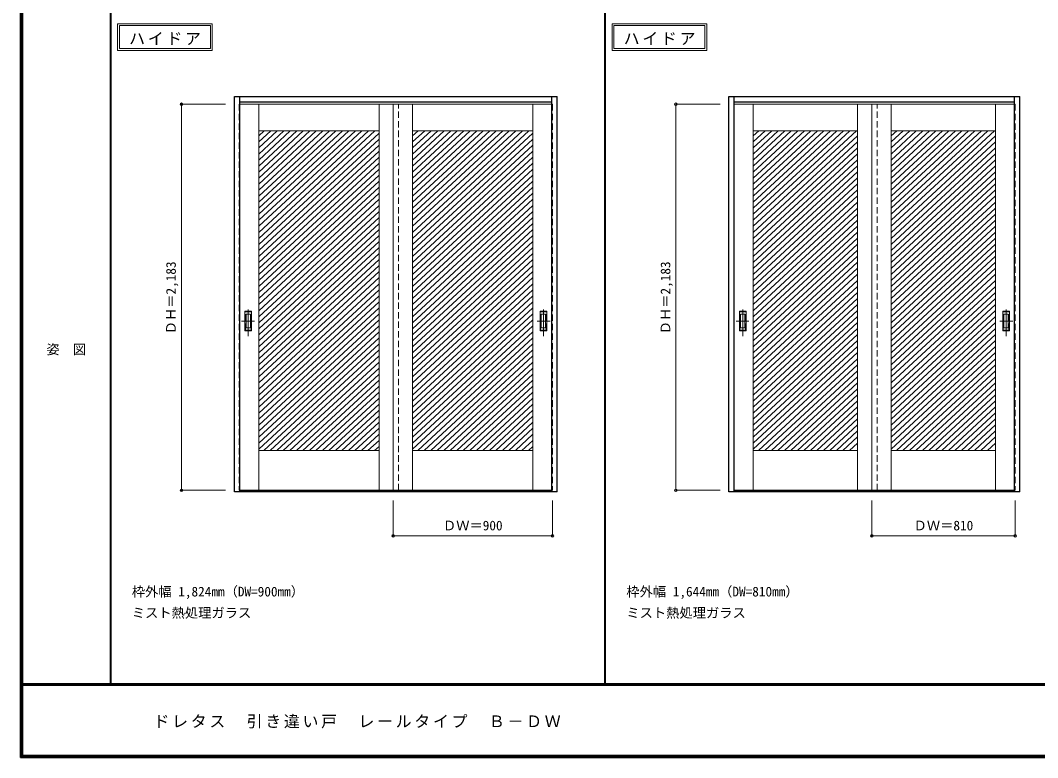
# Model space of a CAD drawing. Units: millimetres, scale not verified. Extents: x -6000 to 5700, y -4307 to 4175.
# Drawn here: x -6000 to -250, y -4205 to -36 of the extents above; entities that cross this region are included whole.
import ezdxf
from ezdxf.enums import TextEntityAlignment as Align

# ---------------------------------------------------------------- set-up
doc = ezdxf.new("R2010")
doc.units = ezdxf.units.MM
doc.header["$LTSCALE"] = 30
doc.header["$PDMODE"] = 32
doc.header["$PDSIZE"] = 15
doc.linetypes.add('CHAIN1', pattern=[8, 5, -1, 1, -1])
doc.linetypes.add('DASHED1', pattern=[1.8, 1.2, -0.6])
for name, color, linetype, lineweight in [('0-2_扉', 7, 'Continuous', 18), ('0-4_枠', 3, 'Continuous', 25), ('0-6_引手', 7, 'Continuous', 18), ('0-A_文字', 7, 'Continuous', 18), ('0-B_寸法', 7, 'Continuous', 9), ('0-C_ハッチ', 4, 'Continuous', 9), ('F-1_枠', 6, 'Continuous', 40), ('F-A_文字', 7, 'Continuous', 18)]:
    doc.layers.add(name, color=color, linetype=linetype, lineweight=lineweight)
doc.styles.add('ＭＳ ゴシック', font='')
doc.styles.get('ＭＳ ゴシック').set_extended_font_data('MS Gothic')

msp = doc.modelspace()

# ---------------------------------------------------------------- linework, layer by layer
at = {"layer": '0-2_扉', "color": 4, "linetype": 'DASHED1', "lineweight": 9}
for p, q in [((-4763, -510.25), (-4763, -2693.25)), ((-4760, -510.25), (-4763, -510.25)), ((-3863, -2693.25), (-3863, -510.25)), ((-2996, -510.25), (-2993, -510.25)), ((-2993, -510.25), (-2993, -2693.25)), ((-1968, -510.25), (-1968, -2693.25)), ((-1965, -510.25), (-1968, -510.25)), ((-1158, -2693.25), (-1158, -510.25)), ((-381, -510.25), (-378, -510.25)), ((-378, -510.25), (-378, -2693.25)), ((-4763, -2693.25), (-4760, -2693.25)), ((-2993, -2693.25), (-2996, -2693.25)), ((-1968, -2693.25), (-1965, -2693.25)), ((-378, -2693.25), (-381, -2693.25))]:
    msp.add_line(p, q, dxfattribs=at)
at = {"layer": '0-2_扉'}
for p, q in [((-3863, -510.25), (-4760, -510.25)), ((-4653, -510.25), (-4653, -2693.25)), ((-3973, -510.25), (-3973, -2693.25)), ((-3893, -510.25), (-3893, -2693.25)), ((-3893, -510.25), (-2996, -510.25)), ((-3783, -510.25), (-3783, -2693.25)), ((-3103, -510.25), (-3103, -2693.25)), ((-1158, -510.25), (-1965, -510.25)), ((-1858, -510.25), (-1858, -2693.25)), ((-1268, -510.25), (-1268, -2693.25)), ((-1188, -510.25), (-1188, -2693.25)), ((-1188, -510.25), (-381, -510.25)), ((-1078, -510.25), (-1078, -2693.25)), ((-488, -510.25), (-488, -2693.25)), ((-4653, -660.25), (-3973, -660.25)), ((-3783, -660.25), (-3103, -660.25)), ((-1858, -660.25), (-1268, -660.25)), ((-1078, -660.25), (-488, -660.25)), ((-4653, -2468.25), (-3973, -2468.25)), ((-3783, -2468.25), (-3103, -2468.25)), ((-1858, -2468.25), (-1268, -2468.25)), ((-1078, -2468.25), (-488, -2468.25)), ((-3863, -2693.25), (-4760, -2693.25)), ((-3893, -2693.25), (-2996, -2693.25)), ((-1158, -2693.25), (-1965, -2693.25)), ((-1188, -2693.25), (-381, -2693.25))]:
    msp.add_line(p, q, dxfattribs=at)
at = {"layer": '0-4_枠'}
for p, q in [((-4790, -2701.25), (-4790, -466.25)), ((-4790, -466.25), (-2966, -466.25)), ((-4760, -2701.25), (-4760, -466.25)), ((-4760, -496.25), (-2996, -496.25)), ((-2996, -2693.25), (-2996, -466.25)), ((-2966, -2701.25), (-2966, -466.25)), ((-1995, -2701.25), (-1995, -466.25)), ((-1995, -466.25), (-351, -466.25)), ((-1965, -2701.25), (-1965, -466.25)), ((-1965, -496.25), (-381, -496.25)), ((-351, -2701.25), (-351, -466.25)), ((-4760, -2701.25), (-4790, -2701.25)), ((-2996, -2698.25), (-4760, -2698.25)), ((-2996, -2701.25), (-4760, -2701.25)), ((-2996, -2701.25), (-2996, -2693.05)), ((-2966, -2701.25), (-2996, -2701.25)), ((-1965, -2701.25), (-1995, -2701.25)), ((-381, -2698.25), (-1965, -2698.25)), ((-381, -2701.25), (-1965, -2701.25)), ((-351, -2701.25), (-381, -2701.25))]:
    msp.add_line(p, q, dxfattribs=at)
msp.add_lwpolyline([(-381, -2701.25), (-381, -2693.25), (-381, -466.25)], dxfattribs=at)
at = {"layer": '0-6_引手', "linetype": 'CHAIN1'}
for p, q in [((-4712, -1820.98), (-4712, -1650.13)), ((-3044, -1820.98), (-3044, -1650.13)), ((-1917, -1820.98), (-1917, -1650.13)), ((-429, -1820.98), (-429, -1650.13)), ((-4750.07, -1735.75), (-4677.56, -1735.75)), ((-3005.93, -1735.75), (-3078.44, -1735.75)), ((-1955.07, -1735.75), (-1882.56, -1735.75)), ((-390.93, -1735.75), (-463.44, -1735.75))]:
    msp.add_line(p, q, dxfattribs=at)
at = {"layer": '0-6_引手'}
for p, q in [((-4731, -1680.75), (-4693, -1680.75)), ((-4731, -1790.75), (-4731, -1680.75)), ((-4724.5, -1696.75), (-4699.5, -1696.75)), ((-4724.5, -1774.75), (-4724.5, -1696.75)), ((-4699.5, -1774.75), (-4699.5, -1696.75)), ((-4693, -1790.75), (-4693, -1680.75)), ((-3025, -1680.75), (-3063, -1680.75)), ((-3063, -1790.75), (-3063, -1680.75)), ((-3031.5, -1696.75), (-3056.5, -1696.75)), ((-3056.5, -1774.75), (-3056.5, -1696.75)), ((-3031.5, -1774.75), (-3031.5, -1696.75)), ((-3025, -1790.75), (-3025, -1680.75)), ((-1936, -1680.75), (-1898, -1680.75)), ((-1936, -1790.75), (-1936, -1680.75)), ((-1929.5, -1696.75), (-1904.5, -1696.75)), ((-1929.5, -1774.75), (-1929.5, -1696.75)), ((-1904.5, -1774.75), (-1904.5, -1696.75)), ((-1898, -1790.75), (-1898, -1680.75)), ((-410, -1680.75), (-448, -1680.75)), ((-448, -1790.75), (-448, -1680.75)), ((-416.5, -1696.75), (-441.5, -1696.75)), ((-441.5, -1774.75), (-441.5, -1696.75)), ((-416.5, -1774.75), (-416.5, -1696.75)), ((-410, -1790.75), (-410, -1680.75)), ((-4724.5, -1774.75), (-4699.5, -1774.75)), ((-3031.5, -1774.75), (-3056.5, -1774.75)), ((-1929.5, -1774.75), (-1904.5, -1774.75)), ((-416.5, -1774.75), (-441.5, -1774.75)), ((-4731, -1790.75), (-4693, -1790.75)), ((-3025, -1790.75), (-3063, -1790.75)), ((-1936, -1790.75), (-1898, -1790.75)), ((-410, -1790.75), (-448, -1790.75))]:
    msp.add_line(p, q, dxfattribs=at)
at = {"layer": '0-6_引手', "linetype": 'DASHED1'}
for p, q in [((-4696, -1786.75), (-4696, -1684.75)), ((-3060, -1786.75), (-3060, -1684.75)), ((-1901, -1786.75), (-1901, -1684.75)), ((-445, -1786.75), (-445, -1684.75)), ((-4728, -1786.75), (-4696, -1786.75)), ((-3028, -1786.75), (-3060, -1786.75)), ((-1933, -1786.75), (-1901, -1786.75)), ((-413, -1786.75), (-445, -1786.75))]:
    msp.add_line(p, q, dxfattribs=at)
for points in [[(-4728, -1786.75), (-4728, -1684.75), (-4696, -1684.75)], [(-3028, -1786.75), (-3028, -1684.75), (-3060, -1684.75)], [(-1933, -1786.75), (-1933, -1684.75), (-1901, -1684.75)], [(-413, -1786.75), (-413, -1684.75), (-445, -1684.75)]]:
    msp.add_lwpolyline(points, dxfattribs=at)
at = {"layer": '0-A_文字'}
for p, q in [((-5450, -55.5), (-5450, -205.5)), ((-2655, -55.5), (-2655, -205.5)), ((-5440, -65.5), (-4925.67, -65.5)), ((-4925.67, -65.5), (-4925.67, -195.5)), ((-2645, -65.5), (-2130.67, -65.5)), ((-2130.67, -65.5), (-2130.67, -195.5)), ((-5450, -205.5), (-4915.67, -205.5)), ((-2655, -205.5), (-2120.67, -205.5))]:
    msp.add_line(p, q, dxfattribs=at)
for points in [[(-5450, -55.5), (-4915.67, -55.5), (-4915.67, -205.5)], [(-2655, -55.5), (-2120.67, -55.5), (-2120.67, -205.5)], [(-5440, -65.5), (-5440, -195.5), (-4925.67, -195.5)], [(-2645, -65.5), (-2645, -195.5), (-2130.67, -195.5)]]:
    msp.add_lwpolyline(points, dxfattribs=at)
at = {"layer": '0-B_寸法', "color": 4}
for p, q in [((-5090, -510.25), (-4840, -510.25)), ((-5090, -510.25), (-5090, -2693.25)), ((-2295, -510.25), (-2045, -510.25)), ((-2295, -510.25), (-2295, -2693.25)), ((-5090, -2693.25), (-4840, -2693.25)), ((-2295, -2693.25), (-2045, -2693.25)), ((-3893, -2951.25), (-3893, -2751.25)), ((-1188, -2951.25), (-1188, -2751.25)), ((-378, -2951.25), (-378, -2751.25)), ((-1188, -2951.25), (-378, -2951.25))]:
    msp.add_line(p, q, dxfattribs=at)
msp.add_lwpolyline([(-3893, -2951.25), (-2993, -2951.25), (-2993, -2751.25)], dxfattribs=at)
at = {"layer": '0-B_寸法'}
for p in [(-5090, -510.25), (-2295, -510.25), (-5090, -2693.25), (-2295, -2693.25), (-3893, -2951.25), (-2993, -2951.25), (-1188, -2951.25), (-378, -2951.25)]:
    msp.add_point(p, dxfattribs=at)
at = {"layer": '0-C_ハッチ'}
for p, q in [((-4584.86, -660.25), (-4653, -723.35)), ((-4548.06, -660.25), (-4653, -757.42)), ((-4511.26, -660.25), (-4653, -791.49)), ((-4474.47, -660.25), (-4653, -825.56)), ((-4621.65, -660.25), (-4653, -689.28)), ((-4437.67, -660.25), (-4653, -859.63)), ((-4400.87, -660.25), (-4653, -893.7)), ((-4364.08, -660.25), (-4653, -927.77)), ((-4327.28, -660.25), (-4653, -961.84)), ((-4290.48, -660.25), (-4653, -995.91)), ((-4253.68, -660.25), (-4653, -1029.99)), ((-4216.89, -660.25), (-4653, -1064.06)), ((-4180.09, -660.25), (-4653, -1098.13)), ((-4143.29, -660.25), (-4653, -1132.2)), ((-4106.5, -660.25), (-4653, -1166.27)), ((-4069.7, -660.25), (-4653, -1200.34)), ((-3996.11, -660.25), (-4653, -1268.48)), ((-4032.9, -660.25), (-4653, -1234.41)), ((-3973, -672.92), (-4653, -1302.55)), ((-3714.86, -660.25), (-3783, -723.35)), ((-3678.06, -660.25), (-3783, -757.42)), ((-3641.26, -660.25), (-3783, -791.49)), ((-3604.47, -660.25), (-3783, -825.56)), ((-3751.65, -660.25), (-3783, -689.28)), ((-3567.67, -660.25), (-3783, -859.63)), ((-3530.87, -660.25), (-3783, -893.7)), ((-3494.08, -660.25), (-3783, -927.77)), ((-3457.28, -660.25), (-3783, -961.84)), ((-3420.48, -660.25), (-3783, -995.91)), ((-3383.68, -660.25), (-3783, -1029.99)), ((-3346.89, -660.25), (-3783, -1064.06)), ((-3310.09, -660.25), (-3783, -1098.13)), ((-3273.29, -660.25), (-3783, -1132.2)), ((-3236.5, -660.25), (-3783, -1166.27)), ((-3199.7, -660.25), (-3783, -1200.34)), ((-3126.11, -660.25), (-3783, -1268.48)), ((-3162.9, -660.25), (-3783, -1234.41)), ((-3103, -672.92), (-3783, -1302.55)), ((-1789.86, -660.25), (-1858, -723.35)), ((-1753.06, -660.25), (-1858, -757.42)), ((-1716.26, -660.25), (-1858, -791.49)), ((-1679.47, -660.25), (-1858, -825.56)), ((-1826.65, -660.25), (-1858, -689.28)), ((-1642.67, -660.25), (-1858, -859.63)), ((-1605.87, -660.25), (-1858, -893.7)), ((-1569.08, -660.25), (-1858, -927.77)), ((-1532.28, -660.25), (-1858, -961.84)), ((-1495.48, -660.25), (-1858, -995.91)), ((-1458.69, -660.25), (-1858, -1029.99)), ((-1421.89, -660.25), (-1858, -1064.06)), ((-1385.09, -660.25), (-1858, -1098.13)), ((-1348.3, -660.25), (-1858, -1132.2)), ((-1311.5, -660.25), (-1858, -1166.27)), ((-1274.7, -660.25), (-1858, -1200.34)), ((-1268, -688.12), (-1858, -1234.41)), ((-1009.86, -660.25), (-1078, -723.35)), ((-973.06, -660.25), (-1078, -757.42)), ((-936.26, -660.25), (-1078, -791.49)), ((-899.47, -660.25), (-1078, -825.56)), ((-1046.65, -660.25), (-1078, -689.28)), ((-862.67, -660.25), (-1078, -859.63)), ((-825.87, -660.25), (-1078, -893.7)), ((-789.08, -660.25), (-1078, -927.77)), ((-752.28, -660.25), (-1078, -961.84)), ((-715.48, -660.25), (-1078, -995.91)), ((-678.69, -660.25), (-1078, -1029.99)), ((-641.89, -660.25), (-1078, -1064.06)), ((-605.09, -660.25), (-1078, -1098.13)), ((-568.3, -660.25), (-1078, -1132.2)), ((-531.5, -660.25), (-1078, -1166.27)), ((-494.7, -660.25), (-1078, -1200.34)), ((-488, -688.12), (-1078, -1234.41)), ((-3973, -707), (-4653, -1336.63)), ((-3973, -741.07), (-4653, -1370.7)), ((-3103, -707), (-3783, -1336.63)), ((-3103, -741.07), (-3783, -1370.7)), ((-1268, -722.19), (-1858, -1268.48)), ((-488, -722.19), (-1078, -1268.48)), ((-3973, -775.14), (-4653, -1404.77)), ((-3103, -775.14), (-3783, -1404.77)), ((-1268, -756.26), (-1858, -1302.55)), ((-1268, -790.33), (-1858, -1336.63)), ((-488, -756.26), (-1078, -1302.55)), ((-488, -790.33), (-1078, -1336.63)), ((-3973, -809.21), (-4653, -1438.84)), ((-3973, -843.28), (-4653, -1472.91)), ((-3103, -809.21), (-3783, -1438.84)), ((-3103, -843.28), (-3783, -1472.91)), ((-1268, -824.4), (-1858, -1370.7)), ((-1268, -858.47), (-1858, -1404.77)), ((-488, -824.4), (-1078, -1370.7)), ((-488, -858.47), (-1078, -1404.77)), ((-3973, -877.35), (-4653, -1506.98)), ((-3973, -911.42), (-4653, -1541.05)), ((-3103, -877.35), (-3783, -1506.98)), ((-3103, -911.42), (-3783, -1541.05)), ((-1268, -892.54), (-1858, -1438.84)), ((-488, -892.54), (-1078, -1438.84)), ((-3973, -945.49), (-4653, -1575.12)), ((-3103, -945.49), (-3783, -1575.12)), ((-1268, -926.61), (-1858, -1472.91)), ((-1268, -960.68), (-1858, -1506.98)), ((-488, -926.61), (-1078, -1472.91)), ((-488, -960.68), (-1078, -1506.98)), ((-3973, -979.56), (-4653, -1609.19)), ((-3973, -1013.64), (-4653, -1643.26)), ((-3103, -979.56), (-3783, -1609.19)), ((-3103, -1013.64), (-3783, -1643.26)), ((-1268, -994.76), (-1858, -1541.05)), ((-1268, -1028.83), (-1858, -1575.12)), ((-488, -994.76), (-1078, -1541.05)), ((-488, -1028.83), (-1078, -1575.12)), ((-3973, -1047.71), (-4653, -1677.34)), ((-3973, -1081.78), (-4653, -1711.41)), ((-3103, -1047.71), (-3783, -1677.34)), ((-3103, -1081.78), (-3783, -1711.41)), ((-1268, -1062.9), (-1858, -1609.19)), ((-488, -1062.9), (-1078, -1609.19)), ((-3973, -1115.85), (-4653, -1745.48)), ((-3103, -1115.85), (-3783, -1745.48)), ((-1268, -1096.97), (-1858, -1643.26)), ((-1268, -1131.04), (-1858, -1677.34)), ((-488, -1096.97), (-1078, -1643.26)), ((-488, -1131.04), (-1078, -1677.34)), ((-3973, -1149.92), (-4653, -1779.55)), ((-3973, -1183.99), (-4653, -1813.62)), ((-3103, -1149.92), (-3783, -1779.55)), ((-3103, -1183.99), (-3783, -1813.62)), ((-1268, -1165.11), (-1858, -1711.41)), ((-1268, -1199.18), (-1858, -1745.48)), ((-488, -1165.11), (-1078, -1711.41)), ((-488, -1199.18), (-1078, -1745.48)), ((-3973, -1218.06), (-4653, -1847.69)), ((-3973, -1252.13), (-4653, -1881.76)), ((-3103, -1218.06), (-3783, -1847.69)), ((-3103, -1252.13), (-3783, -1881.76)), ((-1268, -1233.25), (-1858, -1779.55)), ((-488, -1233.25), (-1078, -1779.55)), ((-3973, -1286.2), (-4653, -1915.83)), ((-3973, -1320.27), (-4653, -1949.9)), ((-3103, -1286.2), (-3783, -1915.83)), ((-3103, -1320.27), (-3783, -1949.9)), ((-1268, -1267.32), (-1858, -1813.62)), ((-1268, -1301.4), (-1858, -1847.69)), ((-488, -1267.32), (-1078, -1813.62)), ((-488, -1301.4), (-1078, -1847.69)), ((-3973, -1354.35), (-4653, -1983.98)), ((-3103, -1354.35), (-3783, -1983.98)), ((-1268, -1335.47), (-1858, -1881.76)), ((-1268, -1369.54), (-1858, -1915.83)), ((-488, -1335.47), (-1078, -1881.76)), ((-488, -1369.54), (-1078, -1915.83)), ((-3973, -1388.42), (-4653, -2018.05)), ((-3973, -1422.49), (-4653, -2052.12)), ((-3103, -1388.42), (-3783, -2018.05)), ((-3103, -1422.49), (-3783, -2052.12)), ((-1268, -1403.61), (-1858, -1949.9)), ((-488, -1403.61), (-1078, -1949.9)), ((-3973, -1456.56), (-4653, -2086.19)), ((-3973, -1490.63), (-4653, -2120.26)), ((-3103, -1456.56), (-3783, -2086.19)), ((-3103, -1490.63), (-3783, -2120.26)), ((-1268, -1437.68), (-1858, -1983.98)), ((-1268, -1471.75), (-1858, -2018.05)), ((-488, -1437.68), (-1078, -1983.98)), ((-488, -1471.75), (-1078, -2018.05)), ((-3973, -1524.7), (-4653, -2154.33)), ((-3103, -1524.7), (-3783, -2154.33)), ((-1268, -1505.82), (-1858, -2052.12)), ((-1268, -1539.89), (-1858, -2086.19)), ((-488, -1505.82), (-1078, -2052.12)), ((-488, -1539.89), (-1078, -2086.19)), ((-3973, -1558.77), (-4653, -2188.4)), ((-3973, -1592.84), (-4653, -2222.47)), ((-3103, -1558.77), (-3783, -2188.4)), ((-3103, -1592.84), (-3783, -2222.47)), ((-1268, -1573.96), (-1858, -2120.26)), ((-1268, -1608.03), (-1858, -2154.33)), ((-488, -1573.96), (-1078, -2120.26)), ((-488, -1608.03), (-1078, -2154.33)), ((-3973, -1626.91), (-4653, -2256.54)), ((-3973, -1660.99), (-4653, -2290.61)), ((-3103, -1626.91), (-3783, -2256.54)), ((-3103, -1660.99), (-3783, -2290.61)), ((-1268, -1642.11), (-1858, -2188.4)), ((-488, -1642.11), (-1078, -2188.4)), ((-3973, -1695.06), (-4653, -2324.69)), ((-3103, -1695.06), (-3783, -2324.69)), ((-1268, -1676.18), (-1858, -2222.47)), ((-1268, -1710.25), (-1858, -2256.54)), ((-488, -1676.18), (-1078, -2222.47)), ((-488, -1710.25), (-1078, -2256.54)), ((-3973, -1729.13), (-4653, -2358.76)), ((-3973, -1763.2), (-4653, -2392.83)), ((-3103, -1729.13), (-3783, -2358.76)), ((-3103, -1763.2), (-3783, -2392.83)), ((-1268, -1744.32), (-1858, -2290.62)), ((-1268, -1778.39), (-1858, -2324.69)), ((-488, -1744.32), (-1078, -2290.62)), ((-488, -1778.39), (-1078, -2324.69)), ((-3973, -1797.27), (-4653, -2426.9)), ((-3973, -1831.34), (-4653, -2460.97)), ((-3103, -1797.27), (-3783, -2426.9)), ((-3103, -1831.34), (-3783, -2460.97)), ((-1268, -1812.46), (-1858, -2358.76)), ((-488, -1812.46), (-1078, -2358.76)), ((-3973, -1865.41), (-4624.07, -2468.25)), ((-3103, -1865.41), (-3754.07, -2468.25)), ((-1268, -1846.53), (-1858, -2392.83)), ((-1268, -1880.6), (-1858, -2426.9)), ((-488, -1846.53), (-1078, -2392.83)), ((-488, -1880.6), (-1078, -2426.9)), ((-3973, -1899.48), (-4587.27, -2468.25)), ((-3973, -1933.55), (-4550.47, -2468.25)), ((-3103, -1899.48), (-3717.27, -2468.25)), ((-3103, -1933.55), (-3680.47, -2468.25)), ((-1268, -1914.67), (-1858, -2460.97)), ((-1268, -1948.75), (-1829.07, -2468.25)), ((-488, -1914.67), (-1078, -2460.97)), ((-488, -1948.75), (-1049.07, -2468.25)), ((-3973, -1967.62), (-4513.68, -2468.25)), ((-3973, -2001.7), (-4476.88, -2468.25)), ((-3103, -1967.62), (-3643.68, -2468.25)), ((-3103, -2001.7), (-3606.88, -2468.25)), ((-1268, -1982.82), (-1792.27, -2468.25)), ((-488, -1982.82), (-1012.27, -2468.25)), ((-3973, -2035.77), (-4440.08, -2468.25)), ((-3103, -2035.77), (-3570.08, -2468.25)), ((-1268, -2016.89), (-1755.47, -2468.25)), ((-1268, -2050.96), (-1718.68, -2468.25)), ((-488, -2016.89), (-975.47, -2468.25)), ((-488, -2050.96), (-938.68, -2468.25)), ((-3973, -2069.84), (-4403.29, -2468.25)), ((-3973, -2103.91), (-4366.49, -2468.25)), ((-3103, -2069.84), (-3533.29, -2468.25)), ((-3103, -2103.91), (-3496.49, -2468.25)), ((-1268, -2085.03), (-1681.88, -2468.25)), ((-1268, -2119.1), (-1645.08, -2468.25)), ((-488, -2085.03), (-901.88, -2468.25)), ((-488, -2119.1), (-865.08, -2468.25)), ((-3973, -2137.98), (-4329.69, -2468.25)), ((-3973, -2172.05), (-4292.89, -2468.25)), ((-3103, -2137.98), (-3459.69, -2468.25)), ((-3103, -2172.05), (-3422.89, -2468.25)), ((-1268, -2153.17), (-1608.29, -2468.25)), ((-488, -2153.17), (-828.29, -2468.25)), ((-3973, -2206.12), (-4256.1, -2468.25)), ((-3973, -2240.19), (-4219.3, -2468.25)), ((-3103, -2206.12), (-3386.1, -2468.25)), ((-3103, -2240.19), (-3349.3, -2468.25)), ((-1268, -2187.24), (-1571.49, -2468.25)), ((-1268, -2221.31), (-1534.69, -2468.25)), ((-488, -2187.24), (-791.49, -2468.25)), ((-488, -2221.31), (-754.69, -2468.25)), ((-3973, -2274.26), (-4182.5, -2468.25)), ((-3103, -2274.26), (-3312.5, -2468.25)), ((-1268, -2255.38), (-1497.9, -2468.25)), ((-1268, -2289.46), (-1461.1, -2468.25)), ((-488, -2255.38), (-717.89, -2468.25)), ((-488, -2289.46), (-681.1, -2468.25)), ((-3973, -2308.34), (-4145.71, -2468.25)), ((-3973, -2342.41), (-4108.91, -2468.25)), ((-3103, -2308.34), (-3275.71, -2468.25)), ((-3103, -2342.41), (-3238.91, -2468.25)), ((-1268, -2323.53), (-1424.3, -2468.25)), ((-488, -2323.53), (-644.3, -2468.25)), ((-3973, -2376.48), (-4072.11, -2468.25)), ((-3973, -2410.55), (-4035.32, -2468.25)), ((-3103, -2376.48), (-3202.11, -2468.25)), ((-3103, -2410.55), (-3165.32, -2468.25)), ((-1268, -2357.6), (-1387.5, -2468.25)), ((-1268, -2391.67), (-1350.71, -2468.25)), ((-488, -2357.6), (-607.5, -2468.25)), ((-488, -2391.67), (-570.71, -2468.25)), ((-3973, -2444.62), (-3998.52, -2468.25)), ((-3103, -2444.62), (-3128.52, -2468.25)), ((-1268, -2425.74), (-1313.91, -2468.25)), ((-488, -2425.74), (-533.91, -2468.25))]:
    msp.add_line(p, q, dxfattribs=at)
at = {"layer": 'F-1_枠'}
for p, q in [((-6000, 4175), (-6000, -4205)), ((-5995, 4175), (-5995, -4205)), ((-5990, 4175), (-5990, -4205)), ((-5490, 4175), (-5490, -3790)), ((-2695, -3790), (-2695, 4175)), ((5700, -3790), (-6000, -3790)), ((5700, -3795), (-6000, -3795)), ((5700, -4195), (-6000, -4195)), ((5700, -4200), (-6000, -4200)), ((5700, -4205), (-6000, -4205))]:
    msp.add_line(p, q, dxfattribs=at)

# ---------------------------------------------------------------- texts
at = {"layer": '0-A_文字', "style": 'ＭＳ ゴシック'}
for s, p in [('枠外幅 1,824mm（DW=900mm）', (-5370, -3310)), ('枠外幅 1,644mm（DW=810mm）', (-2575, -3310)), ('ミスト熱処理ガラス', (-5370, -3430)), ('ミスト熱処理ガラス', (-2575, -3430))]:
    msp.add_text(s, height=54.99, dxfattribs=at).set_placement(p, align=Align.BOTTOM_LEFT)
at = {"layer": '0-A_文字', "char_height": 65.98, "attachment_point": 7, "style": 'ＭＳ ゴシック'}
for insert in [(-5385.34, -175.5), (-2590.34, -175.5)]:
    msp.add_mtext('\\T1.17;ハイドア', dxfattribs=dict(at, insert=insert))
at = {"layer": '0-B_寸法', "style": 'ＭＳ ゴシック'}
for p in [(-5105, -1811), (-2310, -1811)]:
    msp.add_text('ＤＨ＝2,183', height=54.99, rotation=90, dxfattribs=at).set_placement(p, align=Align.BOTTOM_LEFT)
for s, p in [('ＤＷ＝900', (-3611.75, -2936.25)), ('ＤＷ＝810', (-951.75, -2936.25))]:
    msp.add_text(s, height=54.99, dxfattribs=at).set_placement(p, align=Align.BOTTOM_LEFT)
at = {"layer": 'F-A_文字', "style": 'ＭＳ ゴシック'}
msp.add_text('姿\u3000図', height=54.99, dxfattribs=at).set_placement((-5852.5, -1940.25), align=Align.BOTTOM_LEFT)
at = {"layer": 'F-A_文字', "insert": (-5247.55, -4040), "char_height": 65.98, "attachment_point": 7, "style": 'ＭＳ ゴシック'}
msp.add_mtext('\\T1.17;ドレタス\u3000引き違い戸\u3000レールタイプ\u3000Ｂ－ＤＷ', dxfattribs=at)

doc.saveas('drawing.dxf')
